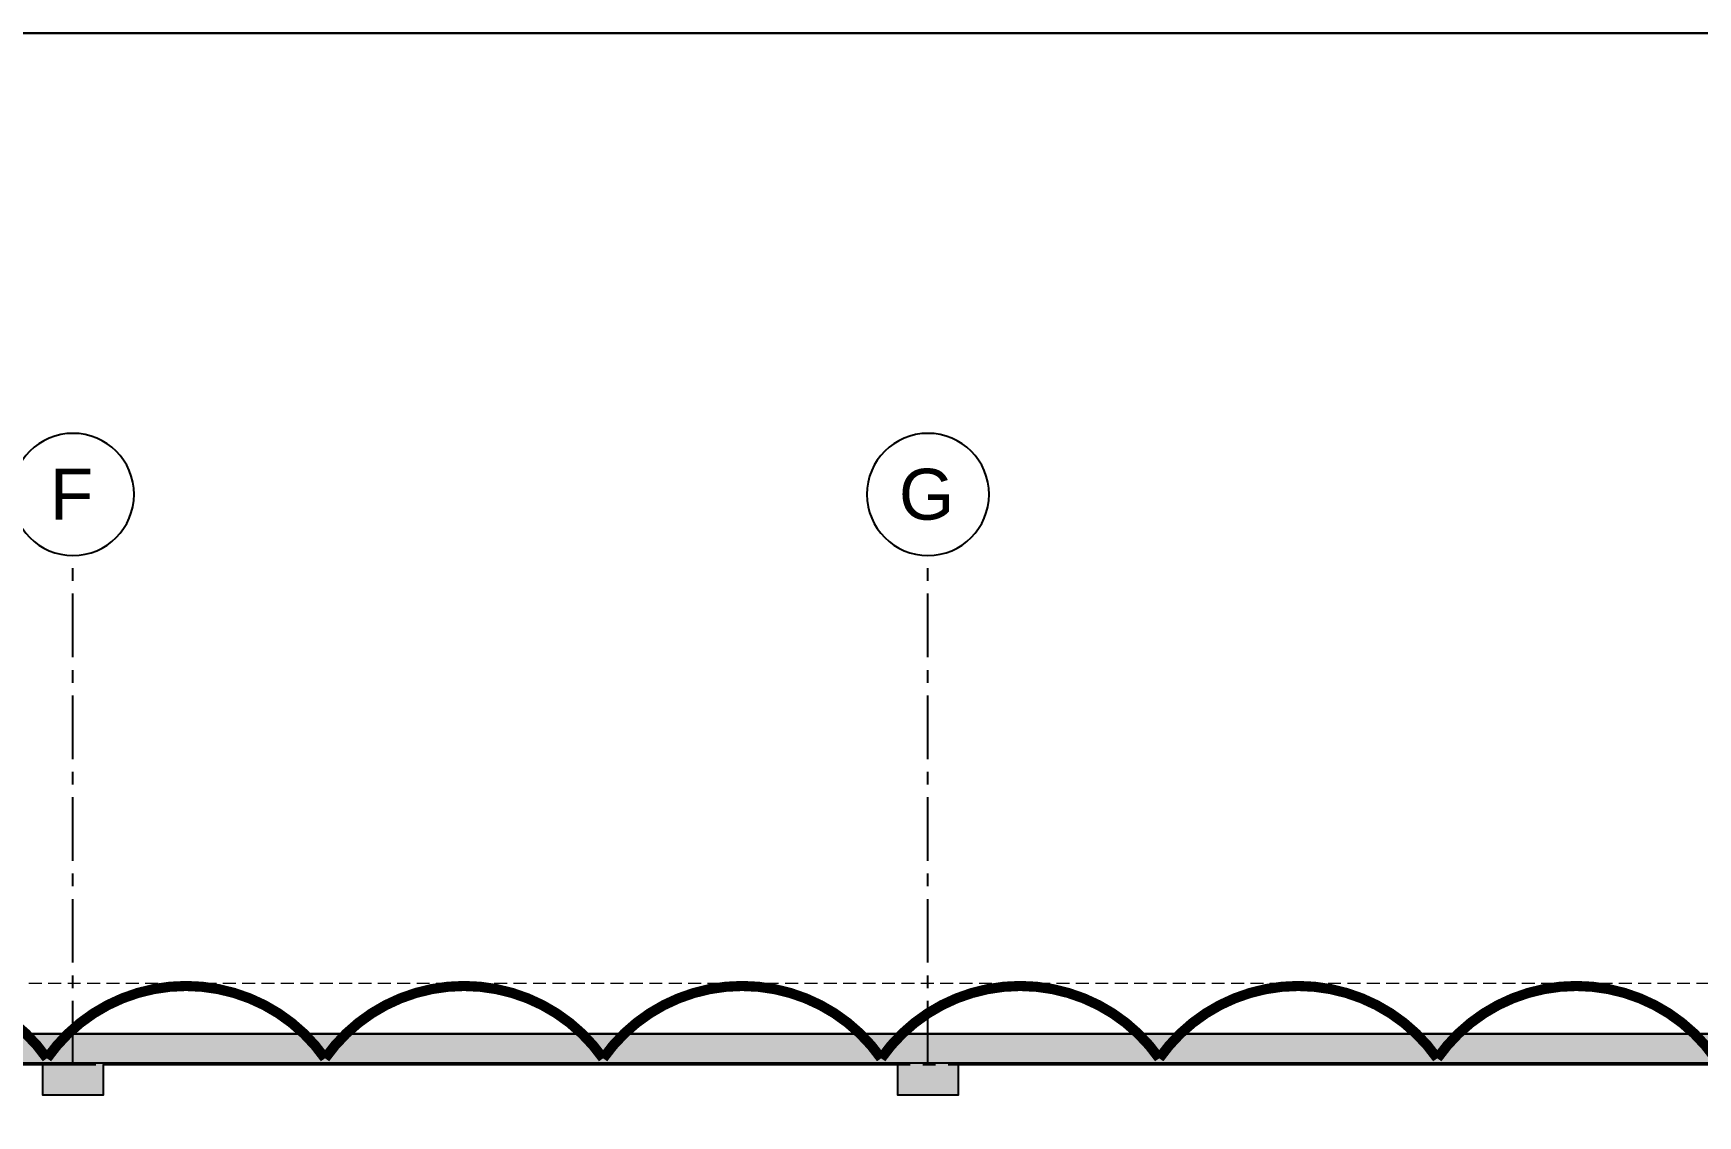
# Model space of a CAD drawing. Header units: millimetres. Extents: x -379292 to 1221486, y 92049 to 447512.
# Drawn here: x -201345 to -184992, y 277615 to 288249 of the extents above; entities that cross this region are included whole.
import ezdxf
from ezdxf.enums import TextEntityAlignment as Align
from ezdxf.lldxf.tags import DXFTag

# ---------------------------------------------------------------- set-up
doc = ezdxf.new("R2010")
doc.units = ezdxf.units.MM
doc.linetypes.add('CENTER', pattern=[2, 1.25, -0.25, 0.25, -0.25])
doc.linetypes.add('HIDDEN', pattern=[9.525, 6.35, -3.175])
for name, color, linetype in [('05_AXIS', 211, 'CENTER'), ('05_AXIS NAME', 7, 'Continuous'), ('05_HATCH CONCRETE', 141, 'Continuous'), ('05_HATCH SOLID-2', 253, 'Continuous'), ('AIRONN ZONLAMA', 4, 'Continuous')]:
    doc.layers.add(name, color=color, linetype=linetype)
doc.layers.add('06_FORMWORK HIDDEN', color=252, linetype='HIDDEN2', lineweight=0)
doc.styles.add('YAZI-5', font='arial.ttf', dxfattribs={"height": 5})
tags = doc.linetypes.add('HIDDEN2', pattern=[0.1875, 0.125, -0.0625]).pattern_tags.tags
tags[6:7] = [DXFTag(74, 4), DXFTag(75, 0), DXFTag(340, '0'), DXFTag(46, 0.0), DXFTag(50, 0.0), DXFTag(44, 0.0), DXFTag(45, 0.0)]
tags[4:5] = [DXFTag(74, 4), DXFTag(75, 0), DXFTag(340, '0'), DXFTag(46, 0.0), DXFTag(50, 0.0), DXFTag(44, 0.0), DXFTag(45, 0.0)]

# ---------------------------------------------------------------- blocks, each defined once
blk = doc.blocks.new('AWAKS ADI')
at = {"layer": '05_AXIS NAME', "color": 2}
blk.add_circle((0, 0), 6, dxfattribs=at)
at = {"layer": '05_AXIS NAME', "style": 'YAZI-5'}
blk.add_attdef('AKSADI', text='', height=5, dxfattribs=at).set_placement((0, 0), align=Align.MIDDLE_CENTER)
blk = doc.blocks.new('202_Aks')
at = {"layer": '05_AXIS', "ltscale": 500}
for p, q in [((40400, 0), (40400, 5000)), ((48800, 0), (48800, 5000)), ((-5000, 0), (142900, 0))]:
    blk.add_line(p, q, dxfattribs=at)
at = {"layer": '05_AXIS NAME'}
ref = blk.add_blockref('AWAKS ADI', (40400, 5600), dxfattribs=dict(at, xscale=-100, yscale=100, zscale=100))
ref.add_attrib('AKSADI', 'F', dxfattribs={"height": 500, "style": 'YAZI-5'}).set_placement((40386, 5602), align=Align.MIDDLE_CENTER)
ref = blk.add_blockref('AWAKS ADI', (48800, 5600), dxfattribs=dict(at, xscale=-100, yscale=100, zscale=100))
ref.add_attrib('AKSADI', 'G', dxfattribs={"height": 500, "style": 'YAZI-5'}).set_placement((48786, 5602), align=Align.MIDDLE_CENTER)
blk = doc.blocks.new('OtoParkBodrumKatMimari')
at = {"layer": '05_HATCH CONCRETE'}
h = blk.add_hatch(dxfattribs=at)
h.set_pattern_fill('ANSI33', color=8, scale=15, angle=180, style=0)
h.set_pattern_definition([(225, (905000, -3e-07), (67.351921, -67.351921), []), (225, (904932.65, -3e-07), (67.351921, -67.351921), [47.625, -23.8125])])
h.paths.add_polyline_path([(12300, 177300), (12300, 177000), (12900, 177000), (12900, 177300), (19900, 177300), (19900, 177000), (20500, 177000), (20500, 177300), (28300, 177300), (28300, 177000), (28900, 177000), (28900, 177300), (36700, 177300), (36700, 177000), (37300, 177000), (37300, 177300), (45100, 177300), (45100, 177000), (45700, 177000), (45700, 177300), (53500, 177300), (53500, 177000), (54100, 177000), (54100, 177300), (61900, 177300), (61900, 177000), (62500, 177000), (62500, 177300), (70300, 177300), (70300, 177000), (70900, 177000), (70900, 177600), (4700, 177600), (4700, 177000), (5300, 177000), (5300, 177300)])
at = {"color": 5}
blk.add_lwpolyline([(37300, 177300), (45100, 177300), (45100, 177000), (45700, 177000), (45700, 177300), (53500, 177300), (53500, 177000), (54100, 177000), (54100, 177300), (61900, 177300), (61900, 177000), (62500, 177000), (62500, 177300), (70300, 177300), (70300, 177000), (70900, 177000), (70900, 177600), (4700, 177600)], dxfattribs=at)
at = {"layer": '05_HATCH SOLID-2', "color": 251, "ltscale": 25}
for points in [[(-8600, 187430), (150500, 187430)], [(150500, -8770), (150500, 187430), (4700, 187430), (4700, 177600), (135600, 177600), (135600, 144600), (143200, 144600), (143200, 59700), (90240, -300), (70300, -300), (63119, 5881)]]:
    blk.add_lwpolyline(points, dxfattribs=at)
at = {"layer": '06_FORMWORK HIDDEN', "linetype": 'HIDDEN', "ltscale": 20}
blk.add_line((4200, 178100), (136100, 178100), dxfattribs=at)
at = {"layer": '05_AXIS'}
blk.add_blockref('202_Aks', (5000, 177300), dxfattribs=at)

msp = doc.modelspace()

# ---------------------------------------------------------------- block references
at = {"color": 8}
msp.add_blockref('OtoParkBodrumKatMimari', (-246354.8, 100818.8), dxfattribs=at)

# ---------------------------------------------------------------- next in the draw order: linework, layer by layer
at = {"color": 30, "const_width": 100}
msp.add_lwpolyline([(-228529.4, 278178.7, -0.5205671), (-225797.5, 278178.7, -0.5205671), (-223065.6, 278178.7, -0.5205671), (-220333.7, 278178.7, -0.5205671), (-217601.9, 278178.7, -0.5205671), (-214870, 278178.7, -0.5205671), (-212138.1, 278178.7, -0.5205671), (-209406.2, 278178.7, -0.5205671), (-206674.3, 278178.7, -0.5205671), (-203942.4, 278178.7, -0.5205671), (-201210.5, 278178.7, -0.5205671), (-198478.6, 278178.7, -0.5205671), (-195746.7, 278178.7, -0.5205671), (-193014.8, 278178.7, -0.5205671), (-190282.9, 278178.7, -0.5205671), (-187551, 278178.7, -0.5205671), (-184819.1, 278178.7, -0.5205671), (-182087.3, 278178.7, -0.5205671), (-179355.4, 278178.7, -0.5205671), (-176623.5, 278178.7, -0.5205671), (-173891.6, 278178.7, -0.5205671)], format="xyb", dxfattribs=at)
at = {"layer": 'AIRONN ZONLAMA', "ltscale": 25}
msp.add_lwpolyline([(-241554.6, 208884.6), (-241554.6, 224084.6), (-241054.6, 224084.6), (-241054.6, 224634.6), (-233604.7, 224634.6), (-233504.6, 228784.6), (-241554.6, 228784.6), (-241454.6, 238134.6), (-233804.6, 238134.6), (-233804.6, 240334.6), (-233504.6, 240334.6), (-233454.6, 240334.6), (-233454.6, 240934.6), (-233804.6, 240934.6), (-233804.6, 244834.6), (-233454.6, 244834.6), (-233454.6, 248884.6), (-241554.6, 248884.6), (-241454.6, 277834.6), (-241054.6, 277834.6), (-241054.6, 278134.6), (-166954.6, 278134.6), (-166904.6, 217634.6)], dxfattribs=at)

doc.saveas('drawing.dxf')
